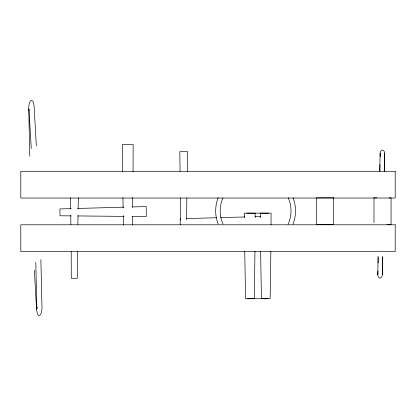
<?xml version="1.0" encoding="UTF-8"?>
<svg xmlns="http://www.w3.org/2000/svg" width="416" height="416" viewBox="0 0 416 416"><rect width="100%" height="100%" fill="white"/><g stroke="black" fill="none" stroke-linecap="round" stroke-linejoin="round"><path stroke-width="0.62" d="M255.18 217.672L255.19 213.148L244.41 213.164L244.431 217.688M271.045 224.775L271.066 213.148L260.286 213.164L260.307 217.688M186.633 219.492L186.846 197.876M133.052 171.678L133.162 144.55L122.382 144.565L122.569 171.694M77.464 251.607L77.277 278.278L71.297 278.268L71.198 251.597M380.13 156.671L380.146 153.556L380.479 155.558M254.977 251.259L254.275 298.709L245.57 298.724L244.733 251.274M270.852 251.259L270.15 298.709L261.446 298.724L260.608 251.274M132.33 225.04L132.475 216.169M132.616 207.21L132.766 197.517M380.021 164.57L379.907 171.465M77.87 224.536L78.021 215.472M187.288 171.335L187.652 151.71L179.785 151.7L180.086 171.319M378.045 256.152L377.822 275.226L378.409 277.15L379.985 278.257L381.607 277.238L382.273 275.314L382.756 257.65M382.569 256.266L382.32 274.68L382.184 273.338M384.426 171.584L384.644 153.01L384.056 151.086L382.481 149.978L380.858 150.998L380.188 152.922L379.709 170.586M78.135 209.097L78.354 197.792M378.113 263.026L378.238 257.53M384.228 170.706L384.66 153.702L384.259 155.657M377.915 271.081L377.79 274.43M377.806 274.534L377.858 273.868M37.112 307.086L36.868 309.156L35.797 262.361M292.984 224.188C296.358 215.821 296.395 206.19 293.082 197.798M218.234 197.543C214.854 205.91 214.817 215.54 218.13 223.933M222.924 198C219.242 206.175 219.31 215.894 223.054 224.037M288.064 224.255C291.954 215.966 291.99 206.014 288.163 197.694M77.584 208.463L123.963 207.163M216.528 217.74L186.467 218.572M220.392 217.63L244.868 216.949M132.262 206.939L146.203 206.56L146.292 216.575L132.35 216.455M71.224 208.634L59.925 208.941L59.987 215.784L71.292 215.878M255.06 216.668L260.764 216.518M376.917 197.829L373.979 197.829L373.979 222.664M388.97 197.829L391.061 197.829L391.061 224.572L386.958 224.572M246.849 213.158L268.627 213.153M247.541 298.719L268.18 298.714M77.652 215.935L124.046 216.382M29.146 110.271L28.969 109.21L31.262 148.502M36.348 145.834L34.039 105.529L32.994 101.358L31.595 100.376L30.67 100.859L29.718 102.331L29.052 104.484L28.699 107.879L29.801 156.307M34.336 270.166L36.644 310.476L37.69 314.642L39.094 315.624L40.019 315.141L40.966 313.669L41.636 311.516L41.99 308.121L40.882 259.693M123.261 215.545L123.443 225.056M122.933 197.532L123.12 207.87M70.486 197.782L70.668 209.082M180.435 197.865L180.575 220.116M70.762 215.462L70.881 224.526M180.185 218.743L180.242 224.822M395.2 171.298L20.8 171.298L20.8 198.042L395.2 198.042L395.2 171.298M333.58 197.829L316.498 197.829L316.498 224.572L333.58 224.572L333.58 197.829M395.2 224.786L20.8 224.786L20.8 251.529L395.2 251.529L395.2 224.786"/></g></svg>
